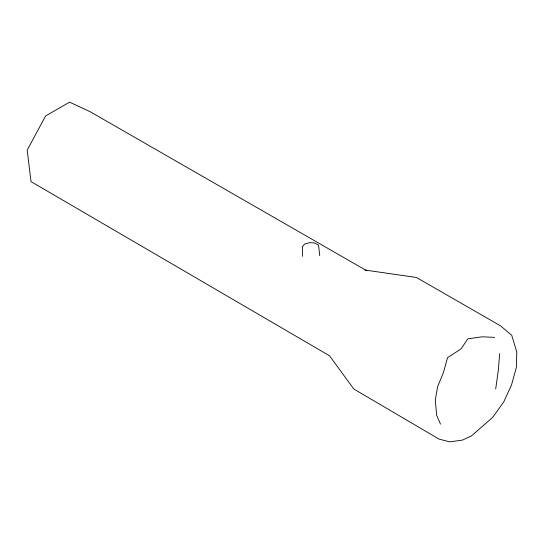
<?xml version="1.0" encoding="UTF-8"?>
<svg xmlns="http://www.w3.org/2000/svg" width="544" height="544" viewBox="0 0 544 544"><rect width="100%" height="100%" fill="white"/><g stroke="black" fill="none" stroke-linecap="round" stroke-linejoin="round"><path stroke-width="0.82" d="M499.678 353.505L498.29 370.607L495.693 388.94M494.598 337.362L482.113 336.804L467.847 338.83L461.013 348.915L447.556 357.653L443.428 372.545L437.709 386.43L435.288 399.724L436.635 415.249L440.497 424.123M364.99 270.055L416.405 277.467L500.514 325.815L511.72 335.274L516.8 352.009L516.338 367.486L511.516 384.975L503.812 401.771L492.728 417.309L471.451 435.934L462.522 440.076L449.793 441.857L439.09 439.137L353.79 389.001L329.548 355.79L31.008 181.594L27.2 150.11L45.587 115.967L69.571 102.143L89.944 111.602L366.826 270.783M302.62 256.333L302.478 246.459L304.681 244.032L309.713 242.665L314.439 242.91L318.546 245.072L319.736 255.673"/></g></svg>
